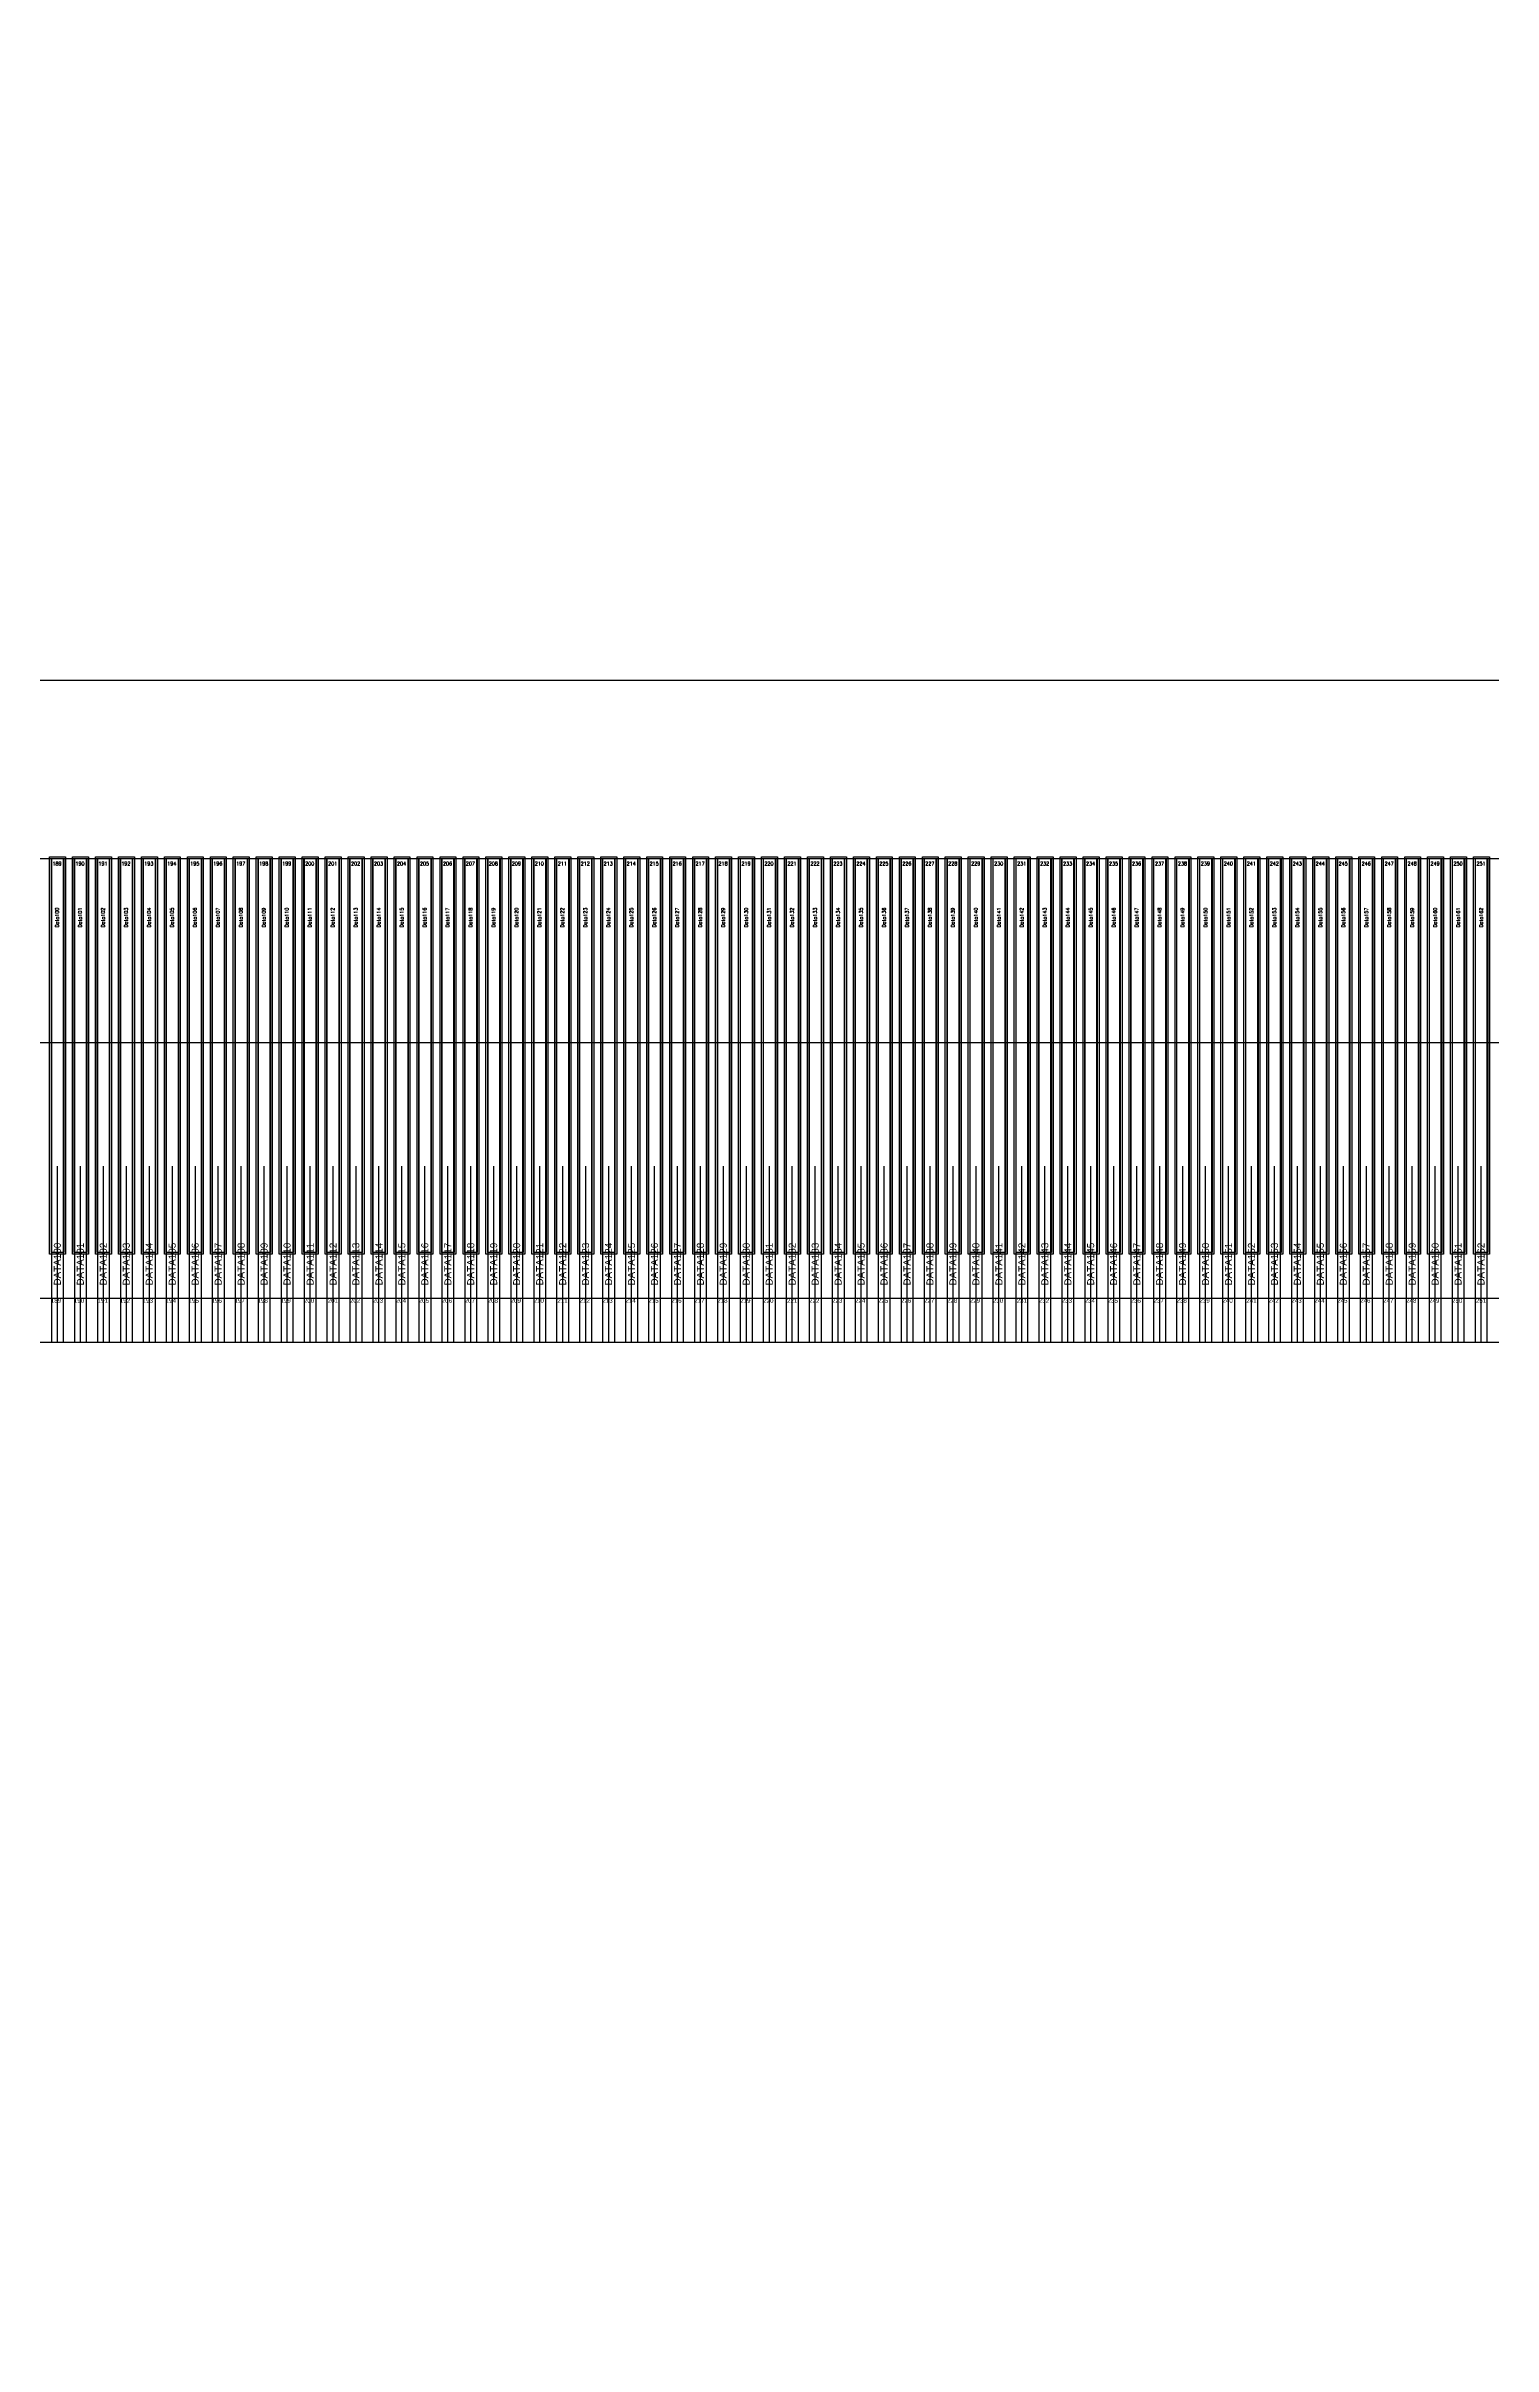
# Model space of a CAD drawing. Header units: millimetres. Extents: x -2596 to -724, y -1791 to -1070.
# Drawn here: x -1601.091 to -1599.453, y -1614.023 to -1611.419 of the extents above; entities that cross this region are included whole.
import ezdxf
from ezdxf.enums import TextEntityAlignment as Align

# ---------------------------------------------------------------- set-up
doc = ezdxf.new("R2010")
doc.units = ezdxf.units.MM
for name, color, linetype in [('01 Copper', 3, 'Continuous'), ('06 Leadnr', 6, 'Continuous'), ('07 Cutline', 4, 'Continuous'), ('12 Center_line', 1, 'Continuous'), ('L61', 4, 'Continuous'), ('L62', 40, 'Continuous'), ('lens', 6, 'Continuous')]:
    doc.layers.add(name, color=color, linetype=linetype)
doc.layers.add('10 OL pin no.', color=190, linetype='Continuous', lineweight=15)
doc.styles.add('MBC_Arial_Font', font='arial.ttf')
doc.styles.add('TXT', font='txt.shx', dxfattribs={"bigfont": 'gbcbig.shx'})

# ---------------------------------------------------------------- blocks, each defined once
blk = doc.blocks.new('DFASDFAS')
at = {"layer": '01 Copper'}
for points in [[(-1333.9977, -1625.5686), (-1333.9977, -1625.0206)], [(-1333.9847, -1625.0206), (-1333.9847, -1625.5686)], [(-1333.9717, -1625.5686), (-1333.9717, -1625.0206)], [(-1333.9587, -1625.0206), (-1333.9587, -1625.5686)], [(-1333.9457, -1625.5686), (-1333.9457, -1625.0206)], [(-1333.9327, -1625.0206), (-1333.9327, -1625.5686)], [(-1333.9197, -1625.5686), (-1333.9197, -1625.0206)], [(-1333.9067, -1625.0206), (-1333.9067, -1625.5686)], [(-1333.8937, -1625.5686), (-1333.8937, -1625.0206)], [(-1333.8807, -1625.0206), (-1333.8807, -1625.5686)], [(-1333.8677, -1625.5686), (-1333.8677, -1625.0206)], [(-1333.8547, -1625.0206), (-1333.8547, -1625.5686)], [(-1333.8417, -1625.5686), (-1333.8417, -1625.0206)], [(-1333.8287, -1625.0206), (-1333.8287, -1625.5686)], [(-1333.8157, -1625.5686), (-1333.8157, -1625.0206)], [(-1333.8027, -1625.0206), (-1333.8027, -1625.5686)], [(-1333.7897, -1625.5686), (-1333.7897, -1625.0206)], [(-1333.7767, -1625.0206), (-1333.7767, -1625.5686)], [(-1333.7637, -1625.5686), (-1333.7637, -1625.0206)], [(-1333.7507, -1625.0206), (-1333.7507, -1625.5686)], [(-1333.7377, -1625.5686), (-1333.7377, -1625.0206)], [(-1333.7247, -1625.0206), (-1333.7247, -1625.5686)], [(-1333.7118, -1625.5686), (-1333.7118, -1625.0206)], [(-1333.6988, -1625.0206), (-1333.6988, -1625.5686)], [(-1333.6858, -1625.5686), (-1333.6858, -1625.0206)], [(-1333.6728, -1625.0206), (-1333.6728, -1625.5686)], [(-1333.6598, -1625.5686), (-1333.6598, -1625.0206)], [(-1333.6468, -1625.0206), (-1333.6468, -1625.5686)], [(-1333.6338, -1625.5686), (-1333.6338, -1625.0206)], [(-1333.6208, -1625.0206), (-1333.6208, -1625.5686)], [(-1333.6078, -1625.5686), (-1333.6078, -1625.0206)], [(-1333.5948, -1625.0206), (-1333.5948, -1625.5686)], [(-1333.5818, -1625.5686), (-1333.5818, -1625.0206)], [(-1333.5688, -1625.0206), (-1333.5688, -1625.5686)], [(-1333.5558, -1625.5686), (-1333.5558, -1625.0206)], [(-1333.5428, -1625.0206), (-1333.5428, -1625.5686)], [(-1333.5298, -1625.5686), (-1333.5298, -1625.0206)], [(-1333.5168, -1625.0206), (-1333.5168, -1625.5686)], [(-1333.5038, -1625.5686), (-1333.5038, -1625.0206)], [(-1333.4908, -1625.0206), (-1333.4908, -1625.5686)], [(-1333.4778, -1625.5686), (-1333.4778, -1625.0206)], [(-1333.4648, -1625.0206), (-1333.4648, -1625.5686)], [(-1333.4518, -1625.5686), (-1333.4518, -1625.0206)], [(-1333.4388, -1625.0206), (-1333.4388, -1625.5686)], [(-1333.4258, -1625.5686), (-1333.4258, -1625.0206)], [(-1333.4128, -1625.0206), (-1333.4128, -1625.5686)], [(-1333.3998, -1625.5686), (-1333.3998, -1625.0206)], [(-1333.3868, -1625.0206), (-1333.3868, -1625.5686)], [(-1333.3738, -1625.5686), (-1333.3738, -1625.0206)], [(-1333.3608, -1625.0206), (-1333.3608, -1625.5686)], [(-1333.3478, -1625.5686), (-1333.3478, -1625.0206)], [(-1333.3348, -1625.0206), (-1333.3348, -1625.5686)], [(-1333.3219, -1625.5686), (-1333.3219, -1625.0206)], [(-1333.3089, -1625.0206), (-1333.3089, -1625.5686)], [(-1333.2959, -1625.5686), (-1333.2959, -1625.0206)], [(-1333.2829, -1625.0206), (-1333.2829, -1625.5686)], [(-1333.2699, -1625.5686), (-1333.2699, -1625.0206)], [(-1333.2569, -1625.0206), (-1333.2569, -1625.5686)], [(-1333.2439, -1625.5686), (-1333.2439, -1625.0206)], [(-1333.2309, -1625.0206), (-1333.2309, -1625.5686)], [(-1333.2179, -1625.5686), (-1333.2179, -1625.0206)], [(-1333.2049, -1625.0206), (-1333.2049, -1625.5686)], [(-1333.1919, -1625.5686), (-1333.1919, -1625.0206)], [(-1333.1789, -1625.0206), (-1333.1789, -1625.5686)], [(-1333.1659, -1625.5686), (-1333.1659, -1625.0206)], [(-1333.1529, -1625.0206), (-1333.1529, -1625.5686)], [(-1333.1399, -1625.5686), (-1333.1399, -1625.0206)], [(-1333.1269, -1625.0206), (-1333.1269, -1625.5686)], [(-1333.1139, -1625.5686), (-1333.1139, -1625.0206)], [(-1333.1009, -1625.0206), (-1333.1009, -1625.5686)], [(-1333.0879, -1625.5686), (-1333.0879, -1625.0206)], [(-1333.0749, -1625.0206), (-1333.0749, -1625.5686)], [(-1333.0619, -1625.5686), (-1333.0619, -1625.0206)], [(-1333.0489, -1625.0206), (-1333.0489, -1625.5686)], [(-1333.0359, -1625.5686), (-1333.0359, -1625.0206)], [(-1333.0229, -1625.0206), (-1333.0229, -1625.5686)], [(-1333.0099, -1625.5686), (-1333.0099, -1625.0206)], [(-1332.9969, -1625.0206), (-1332.9969, -1625.5686)], [(-1332.9839, -1625.5686), (-1332.9839, -1625.0206)], [(-1332.9709, -1625.0206), (-1332.9709, -1625.5686)], [(-1332.9579, -1625.5686), (-1332.9579, -1625.0206)], [(-1332.9449, -1625.0206), (-1332.9449, -1625.5686)], [(-1332.932, -1625.5686), (-1332.932, -1625.0206)], [(-1332.919, -1625.0206), (-1332.919, -1625.5686)], [(-1332.906, -1625.5686), (-1332.906, -1625.0206)], [(-1332.893, -1625.0206), (-1332.893, -1625.5686)], [(-1332.88, -1625.5686), (-1332.88, -1625.0206)], [(-1332.867, -1625.0206), (-1332.867, -1625.5686)], [(-1332.854, -1625.5686), (-1332.854, -1625.0206)], [(-1332.841, -1625.0206), (-1332.841, -1625.5686)], [(-1332.828, -1625.5686), (-1332.828, -1625.0206)], [(-1332.815, -1625.0206), (-1332.815, -1625.5686)], [(-1332.802, -1625.5686), (-1332.802, -1625.0206)], [(-1332.789, -1625.0206), (-1332.789, -1625.5686)], [(-1332.776, -1625.5686), (-1332.776, -1625.0206)], [(-1332.763, -1625.0206), (-1332.763, -1625.5686)], [(-1332.75, -1625.5686), (-1332.75, -1625.0206)], [(-1332.737, -1625.0206), (-1332.737, -1625.5686)], [(-1332.724, -1625.5686), (-1332.724, -1625.0206)], [(-1332.711, -1625.0206), (-1332.711, -1625.5686)], [(-1332.698, -1625.5686), (-1332.698, -1625.0206)], [(-1332.685, -1625.0206), (-1332.685, -1625.5686)], [(-1332.672, -1625.5686), (-1332.672, -1625.0206)], [(-1332.659, -1625.0206), (-1332.659, -1625.5686)], [(-1332.646, -1625.5686), (-1332.646, -1625.0206)], [(-1332.633, -1625.0206), (-1332.633, -1625.5686)], [(-1332.62, -1625.5686), (-1332.62, -1625.0206)], [(-1332.607, -1625.0206), (-1332.607, -1625.5686)], [(-1332.594, -1625.5686), (-1332.594, -1625.0206)], [(-1332.581, -1625.0206), (-1332.581, -1625.5686)], [(-1332.568, -1625.5686), (-1332.568, -1625.0206)], [(-1332.555, -1625.0206), (-1332.555, -1625.5686)], [(-1332.542, -1625.5686), (-1332.542, -1625.0206)], [(-1332.529, -1625.0206), (-1332.529, -1625.5686)], [(-1332.5161, -1625.5686), (-1332.5161, -1625.0206)], [(-1332.5031, -1625.0206), (-1332.5031, -1625.5686)], [(-1332.4901, -1625.5686), (-1332.4901, -1625.0206)], [(-1332.4771, -1625.0206), (-1332.4771, -1625.5686)], [(-1332.4641, -1625.5686), (-1332.4641, -1625.0206)], [(-1332.4511, -1625.0206), (-1332.4511, -1625.5686)], [(-1332.4381, -1625.5686), (-1332.4381, -1625.0206)], [(-1332.4251, -1625.0206), (-1332.4251, -1625.5686)], [(-1332.4121, -1625.5686), (-1332.4121, -1625.0206)], [(-1332.3991, -1625.0206), (-1332.3991, -1625.5686)], [(-1332.3861, -1625.5686), (-1332.3861, -1625.0206)], [(-1332.3731, -1625.0206), (-1332.3731, -1625.5686)]]:
    blk.add_lwpolyline(points, dxfattribs=at)
at = {"layer": '07 Cutline'}
blk.add_lwpolyline([(-1339.2883, -1625.0206), (-1327.8883, -1625.0206), (-1327.8883, -1625.5186), (-1327.9883, -1625.6686), (-1327.9883, -1633.0101), (-1328.8596, -1634.5237), (-1328.8596, -1636.6123, -0.414214), (-1329.0596, -1636.8123), (-1340.1396, -1636.8123, -0.414214), (-1340.3396, -1636.6123), (-1340.3396, -1634.5237), (-1339.1883, -1633.0101), (-1339.1883, -1625.6686), (-1339.2883, -1625.5186)], format="xyb", close=True, dxfattribs=at)
at = {"layer": '12 Center_line'}
for p, q in [((-1333.9912, -1625.5686), (-1333.9912, -1625.3686)), ((-1333.9652, -1625.5686), (-1333.9652, -1625.3686)), ((-1333.9392, -1625.5686), (-1333.9392, -1625.3686)), ((-1333.9132, -1625.5686), (-1333.9132, -1625.3686)), ((-1333.8872, -1625.5686), (-1333.8872, -1625.3686)), ((-1333.8612, -1625.5686), (-1333.8612, -1625.3686)), ((-1333.8352, -1625.5686), (-1333.8352, -1625.3686)), ((-1333.8092, -1625.5686), (-1333.8092, -1625.3686)), ((-1333.7832, -1625.5686), (-1333.7832, -1625.3686)), ((-1333.7572, -1625.5686), (-1333.7572, -1625.3686)), ((-1333.7312, -1625.5686), (-1333.7312, -1625.3686)), ((-1333.7053, -1625.5686), (-1333.7053, -1625.3686)), ((-1333.6793, -1625.5686), (-1333.6793, -1625.3686)), ((-1333.6533, -1625.5686), (-1333.6533, -1625.3686)), ((-1333.6273, -1625.5686), (-1333.6273, -1625.3686)), ((-1333.6013, -1625.5686), (-1333.6013, -1625.3686)), ((-1333.5753, -1625.5686), (-1333.5753, -1625.3686)), ((-1333.5493, -1625.5686), (-1333.5493, -1625.3686)), ((-1333.5233, -1625.5686), (-1333.5233, -1625.3686)), ((-1333.4973, -1625.5686), (-1333.4973, -1625.3686)), ((-1333.4713, -1625.5686), (-1333.4713, -1625.3686)), ((-1333.4453, -1625.5686), (-1333.4453, -1625.3686)), ((-1333.4193, -1625.5686), (-1333.4193, -1625.3686)), ((-1333.3933, -1625.5686), (-1333.3933, -1625.3686)), ((-1333.3673, -1625.5686), (-1333.3673, -1625.3686)), ((-1333.3413, -1625.5686), (-1333.3413, -1625.3686)), ((-1333.3154, -1625.5686), (-1333.3154, -1625.3686)), ((-1333.2894, -1625.5686), (-1333.2894, -1625.3686)), ((-1333.2634, -1625.5686), (-1333.2634, -1625.3686)), ((-1333.2374, -1625.5686), (-1333.2374, -1625.3686)), ((-1333.2114, -1625.5686), (-1333.2114, -1625.3686)), ((-1333.1854, -1625.5686), (-1333.1854, -1625.3686)), ((-1333.1594, -1625.5686), (-1333.1594, -1625.3686)), ((-1333.1334, -1625.5686), (-1333.1334, -1625.3686)), ((-1333.1074, -1625.5686), (-1333.1074, -1625.3686)), ((-1333.0814, -1625.5686), (-1333.0814, -1625.3686)), ((-1333.0554, -1625.5686), (-1333.0554, -1625.3686)), ((-1333.0294, -1625.5686), (-1333.0294, -1625.3686)), ((-1333.0034, -1625.5686), (-1333.0034, -1625.3686)), ((-1332.9774, -1625.5686), (-1332.9774, -1625.3686)), ((-1332.9514, -1625.5686), (-1332.9514, -1625.3686)), ((-1332.9255, -1625.5686), (-1332.9255, -1625.3686)), ((-1332.8995, -1625.5686), (-1332.8995, -1625.3686)), ((-1332.8735, -1625.5686), (-1332.8735, -1625.3686)), ((-1332.8475, -1625.5686), (-1332.8475, -1625.3686)), ((-1332.8215, -1625.5686), (-1332.8215, -1625.3686)), ((-1332.7955, -1625.5686), (-1332.7955, -1625.3686)), ((-1332.7695, -1625.5686), (-1332.7695, -1625.3686)), ((-1332.7435, -1625.5686), (-1332.7435, -1625.3686)), ((-1332.7175, -1625.5686), (-1332.7175, -1625.3686)), ((-1332.6915, -1625.5686), (-1332.6915, -1625.3686)), ((-1332.6655, -1625.5686), (-1332.6655, -1625.3686)), ((-1332.6395, -1625.5686), (-1332.6395, -1625.3686)), ((-1332.6135, -1625.5686), (-1332.6135, -1625.3686)), ((-1332.5875, -1625.5686), (-1332.5875, -1625.3686)), ((-1332.5615, -1625.5686), (-1332.5615, -1625.3686)), ((-1332.5355, -1625.5686), (-1332.5355, -1625.3686)), ((-1332.5096, -1625.5686), (-1332.5096, -1625.3686)), ((-1332.4836, -1625.5686), (-1332.4836, -1625.3686)), ((-1332.4576, -1625.5686), (-1332.4576, -1625.3686)), ((-1332.4316, -1625.5686), (-1332.4316, -1625.3686)), ((-1332.4056, -1625.5686), (-1332.4056, -1625.3686)), ((-1332.3796, -1625.5686), (-1332.3796, -1625.3686)), ((-1328.2973, -1625.5686), (-1338.8793, -1625.5686))]:
    blk.add_line(p, q, dxfattribs=at)
at = {"layer": '06 Leadnr', "style": 'MBC_Arial_Font'}
for s, p in [('DATA100', (-1333.9914, -1625.4797)), ('DATA101', (-1333.9654, -1625.4797)), ('DATA102', (-1333.9394, -1625.4797)), ('DATA103', (-1333.9134, -1625.4797)), ('DATA104', (-1333.8874, -1625.4797)), ('DATA105', (-1333.8614, -1625.4797)), ('DATA106', (-1333.8354, -1625.4797)), ('DATA107', (-1333.8094, -1625.4797)), ('DATA108', (-1333.7834, -1625.4797)), ('DATA109', (-1333.7574, -1625.4797)), ('DATA110', (-1333.7314, -1625.4797)), ('DATA111', (-1333.7053, -1625.4797)), ('DATA112', (-1333.6793, -1625.4797)), ('DATA113', (-1333.6535, -1625.4797)), ('DATA114', (-1333.6273, -1625.4797)), ('DATA115', (-1333.6015, -1625.4797)), ('DATA116', (-1333.5755, -1625.4797)), ('DATA117', (-1333.5493, -1625.4797)), ('DATA118', (-1333.5235, -1625.4797)), ('DATA119', (-1333.4975, -1625.4797)), ('DATA120', (-1333.4715, -1625.4797)), ('DATA121', (-1333.4454, -1625.4797)), ('DATA122', (-1333.4194, -1625.4797)), ('DATA123', (-1333.3935, -1625.4797)), ('DATA124', (-1333.3674, -1625.4797)), ('DATA125', (-1333.3415, -1625.4797)), ('DATA126', (-1333.3155, -1625.4797)), ('DATA127', (-1333.2894, -1625.4797)), ('DATA128', (-1333.2635, -1625.4797)), ('DATA129', (-1333.2376, -1625.4797)), ('DATA130', (-1333.2116, -1625.4797)), ('DATA131', (-1333.1856, -1625.4797)), ('DATA132', (-1333.1596, -1625.4797)), ('DATA133', (-1333.1336, -1625.4797)), ('DATA134', (-1333.1076, -1625.4797)), ('DATA135', (-1333.0816, -1625.4797)), ('DATA136', (-1333.0556, -1625.4797)), ('DATA137', (-1333.0296, -1625.4797)), ('DATA138', (-1333.0036, -1625.4797)), ('DATA139', (-1332.9776, -1625.4797)), ('DATA140', (-1332.9516, -1625.4797)), ('DATA141', (-1332.9255, -1625.4797)), ('DATA142', (-1332.8995, -1625.4797)), ('DATA143', (-1332.8736, -1625.4797)), ('DATA144', (-1332.8475, -1625.4797)), ('DATA145', (-1332.8217, -1625.4797)), ('DATA146', (-1332.7957, -1625.4797)), ('DATA147', (-1332.7695, -1625.4797)), ('DATA148', (-1332.7437, -1625.4797)), ('DATA149', (-1332.7177, -1625.4797)), ('DATA150', (-1332.6917, -1625.4797)), ('DATA151', (-1332.6657, -1625.4797)), ('DATA152', (-1332.6397, -1625.4797)), ('DATA153', (-1332.6137, -1625.4797)), ('DATA154', (-1332.5877, -1625.4797)), ('DATA155', (-1332.5617, -1625.4797)), ('DATA156', (-1332.5357, -1625.4797)), ('DATA157', (-1332.5097, -1625.4797)), ('DATA158', (-1332.4837, -1625.4797)), ('DATA159', (-1332.4577, -1625.4797)), ('DATA160', (-1332.4318, -1625.4797)), ('DATA161', (-1332.4058, -1625.4797)), ('DATA162', (-1332.3798, -1625.4797))]:
    blk.add_text(s, height=0.008, rotation=90, dxfattribs=at).set_placement(p, align=Align.MIDDLE_CENTER)
at = {"layer": '10 OL pin no.', "style": 'MBC_Arial_Font'}
for s, p in [('189', (-1333.9988, -1625.5235)), ('190', (-1333.9727, -1625.5235)), ('191', (-1333.9458, -1625.5235)), ('192', (-1333.9207, -1625.5235)), ('193', (-1333.8948, -1625.5235)), ('194', (-1333.8688, -1625.5235)), ('195', (-1333.8428, -1625.5235)), ('196', (-1333.8168, -1625.5235)), ('197', (-1333.7908, -1625.5235)), ('198', (-1333.7648, -1625.5235)), ('199', (-1333.7388, -1625.5235)), ('200', (-1333.7123, -1625.5235)), ('201', (-1333.6853, -1625.5235)), ('202', (-1333.6602, -1625.5235)), ('203', (-1333.6343, -1625.5235)), ('204', (-1333.6083, -1625.5235)), ('205', (-1333.5823, -1625.5235)), ('206', (-1333.5563, -1625.5235)), ('207', (-1333.5303, -1625.5235)), ('208', (-1333.5043, -1625.5235)), ('209', (-1333.4783, -1625.5235)), ('210', (-1333.4523, -1625.5235)), ('211', (-1333.4254, -1625.5235)), ('212', (-1333.4003, -1625.5235)), ('213', (-1333.3744, -1625.5235)), ('214', (-1333.3483, -1625.5235)), ('215', (-1333.3224, -1625.5235)), ('216', (-1333.2964, -1625.5235)), ('217', (-1333.2704, -1625.5235)), ('218', (-1333.2444, -1625.5235)), ('219', (-1333.2184, -1625.5235)), ('220', (-1333.1924, -1625.5235)), ('221', (-1333.1654, -1625.5235)), ('222', (-1333.1404, -1625.5235)), ('223', (-1333.1144, -1625.5235)), ('224', (-1333.0884, -1625.5235)), ('225', (-1333.0625, -1625.5235)), ('226', (-1333.0364, -1625.5235)), ('227', (-1333.0104, -1625.5235)), ('228', (-1332.9845, -1625.5235)), ('229', (-1332.9585, -1625.5235)), ('230', (-1332.9324, -1625.5235)), ('231', (-1332.9055, -1625.5235)), ('232', (-1332.8804, -1625.5235)), ('233', (-1332.8545, -1625.5235)), ('234', (-1332.8285, -1625.5235)), ('235', (-1332.8025, -1625.5235)), ('236', (-1332.7765, -1625.5235)), ('237', (-1332.7505, -1625.5235)), ('238', (-1332.7245, -1625.5235)), ('239', (-1332.6985, -1625.5235)), ('240', (-1332.6725, -1625.5235)), ('241', (-1332.6456, -1625.5235)), ('242', (-1332.6205, -1625.5235)), ('243', (-1332.5945, -1625.5235)), ('244', (-1332.5685, -1625.5235)), ('245', (-1332.5426, -1625.5235)), ('246', (-1332.5166, -1625.5235)), ('247', (-1332.4906, -1625.5235)), ('248', (-1332.4646, -1625.5235)), ('249', (-1332.4386, -1625.5235)), ('250', (-1332.4126, -1625.5235)), ('251', (-1332.3856, -1625.5235))]:
    blk.add_text(s, height=0.005, dxfattribs=at).set_placement(p)
blk = doc.blocks.new('COF pad unit')
at = {"color": 3}
blk.add_lwpolyline([(280.5289, 549.929), (280.5429, 549.929), (280.5429, 549.483), (280.5289, 549.483)], close=True, dxfattribs=at)
at = {"layer": 'L61', "color": 1}
blk.add_lwpolyline([(280.5269, 549.931), (280.5449, 549.931), (280.5449, 549.481), (280.5269, 549.481)], close=True, dxfattribs=at)
blk = doc.blocks.new('AFDAFDD')
at = {"color": 1}
blk.add_line((-1725.307, -1612.1371), (-1689.3854, -1612.1371), dxfattribs=at)
at = {"layer": 'L61', "color": 1}
blk.add_lwpolyline([(-1723.4362, -1573.7571), (-1691.2562, -1573.7571, -0.414214), (-1688.4062, -1576.6071), (-1688.4062, -1609.9871, -0.414214), (-1691.2562, -1612.8371), (-1723.4362, -1612.8371, -0.414214), (-1726.2862, -1609.9871), (-1726.2862, -1576.6071, -0.414214)], format="xyb", close=True, dxfattribs=at)
at = {"color": 3}
for p in [(-1988.2851, -2162.2681), (-1988.2591, -2162.2681), (-1988.2331, -2162.2681), (-1988.2071, -2162.2681), (-1988.1811, -2162.2681), (-1988.1551, -2162.2681), (-1988.1291, -2162.2681), (-1988.1031, -2162.2681), (-1988.0771, -2162.2681), (-1988.0511, -2162.2681), (-1988.0251, -2162.2681), (-1987.9991, -2162.2681), (-1987.9731, -2162.2681), (-1987.9471, -2162.2681), (-1987.9211, -2162.2681), (-1987.8951, -2162.2681), (-1987.8691, -2162.2681), (-1987.8431, -2162.2681), (-1987.8171, -2162.2681), (-1987.7911, -2162.2681), (-1987.7651, -2162.2681), (-1987.7391, -2162.2681), (-1987.7131, -2162.2681), (-1987.6871, -2162.2681), (-1987.6611, -2162.2681), (-1987.6351, -2162.2681), (-1987.6091, -2162.2681), (-1987.5831, -2162.2681), (-1987.5571, -2162.2681), (-1987.5311, -2162.2681), (-1987.5051, -2162.2681), (-1987.4791, -2162.2681), (-1987.4531, -2162.2681), (-1987.4271, -2162.2681), (-1987.4011, -2162.2681), (-1987.3751, -2162.2681), (-1987.3491, -2162.2681), (-1987.3231, -2162.2681), (-1987.2971, -2162.2681), (-1987.2711, -2162.2681), (-1987.2451, -2162.2681), (-1987.2191, -2162.2681), (-1987.1931, -2162.2681), (-1987.1671, -2162.2681), (-1987.1411, -2162.2681), (-1987.1151, -2162.2681), (-1987.0891, -2162.2681), (-1987.0631, -2162.2681), (-1987.0371, -2162.2681), (-1987.0111, -2162.2681), (-1986.9851, -2162.2681), (-1986.9591, -2162.2681), (-1986.9331, -2162.2681), (-1986.9071, -2162.2681), (-1986.8811, -2162.2681), (-1986.8551, -2162.2681), (-1986.8291, -2162.2681), (-1986.8031, -2162.2681), (-1986.7771, -2162.2681), (-1986.7511, -2162.2681), (-1986.7251, -2162.2681), (-1986.6991, -2162.2681), (-1986.6731, -2162.2681)]:
    blk.add_blockref('COF pad unit', p, dxfattribs=at)
at = {"layer": 'L62', "style": 'TXT'}
for s, p in [('189', (-1707.7498, -1612.3448)), ('190', (-1707.7238, -1612.3448)), ('191', (-1707.6978, -1612.3448)), ('192', (-1707.6718, -1612.3448)), ('193', (-1707.6458, -1612.3448)), ('194', (-1707.6198, -1612.3448)), ('195', (-1707.5938, -1612.3448)), ('196', (-1707.5678, -1612.3448)), ('197', (-1707.5418, -1612.3448)), ('198', (-1707.5158, -1612.3448)), ('199', (-1707.4898, -1612.3448)), ('200', (-1707.4638, -1612.3448)), ('201', (-1707.4378, -1612.3448)), ('202', (-1707.4118, -1612.3448)), ('203', (-1707.3858, -1612.3448)), ('204', (-1707.3598, -1612.3448)), ('205', (-1707.3338, -1612.3448)), ('206', (-1707.3078, -1612.3448)), ('207', (-1707.2818, -1612.3448)), ('208', (-1707.2558, -1612.3448)), ('209', (-1707.2298, -1612.3448)), ('210', (-1707.2038, -1612.3448)), ('211', (-1707.1778, -1612.3448)), ('212', (-1707.1518, -1612.3448)), ('213', (-1707.1258, -1612.3448)), ('214', (-1707.0998, -1612.3448)), ('215', (-1707.0738, -1612.3448)), ('216', (-1707.0478, -1612.3448)), ('217', (-1707.0218, -1612.3448)), ('218', (-1706.9958, -1612.3448)), ('219', (-1706.9698, -1612.3448)), ('220', (-1706.9438, -1612.3448)), ('221', (-1706.9178, -1612.3448)), ('222', (-1706.8918, -1612.3448)), ('223', (-1706.8658, -1612.3448)), ('224', (-1706.8398, -1612.3448)), ('225', (-1706.8138, -1612.3448)), ('226', (-1706.7878, -1612.3448)), ('227', (-1706.7618, -1612.3448)), ('228', (-1706.7358, -1612.3448)), ('229', (-1706.7098, -1612.3448)), ('230', (-1706.6838, -1612.3448)), ('231', (-1706.6578, -1612.3448)), ('232', (-1706.6318, -1612.3448)), ('233', (-1706.6058, -1612.3448)), ('234', (-1706.5798, -1612.3448)), ('235', (-1706.5538, -1612.3448)), ('236', (-1706.5278, -1612.3448)), ('237', (-1706.5018, -1612.3448)), ('238', (-1706.4758, -1612.3448)), ('239', (-1706.4498, -1612.3448)), ('240', (-1706.4238, -1612.3448)), ('241', (-1706.3978, -1612.3448)), ('242', (-1706.3718, -1612.3448)), ('243', (-1706.3458, -1612.3448)), ('244', (-1706.3198, -1612.3448)), ('245', (-1706.2938, -1612.3448)), ('246', (-1706.2678, -1612.3448)), ('247', (-1706.2418, -1612.3448)), ('248', (-1706.2158, -1612.3448)), ('249', (-1706.1898, -1612.3448)), ('250', (-1706.1638, -1612.3448)), ('251', (-1706.1378, -1612.3448))]:
    blk.add_text(s, height=0.004, dxfattribs=at).set_placement(p, align=Align.MIDDLE_CENTER)
for s, p in [('Data100', (-1707.7497, -1612.4059)), ('Data101', (-1707.7237, -1612.4059)), ('Data102', (-1707.6977, -1612.4059)), ('Data103', (-1707.6717, -1612.4059)), ('Data104', (-1707.6457, -1612.4059)), ('Data105', (-1707.6197, -1612.4059)), ('Data106', (-1707.5937, -1612.4059)), ('Data107', (-1707.5677, -1612.4059)), ('Data108', (-1707.5417, -1612.4059)), ('Data109', (-1707.5157, -1612.4059)), ('Data110', (-1707.4897, -1612.4059)), ('Data111', (-1707.4637, -1612.4059)), ('Data112', (-1707.4377, -1612.4059)), ('Data113', (-1707.4117, -1612.4059)), ('Data114', (-1707.3857, -1612.4059)), ('Data115', (-1707.3597, -1612.4059)), ('Data116', (-1707.3337, -1612.4059)), ('Data117', (-1707.3077, -1612.4059)), ('Data118', (-1707.2817, -1612.4059)), ('Data119', (-1707.2557, -1612.4059)), ('Data120', (-1707.2297, -1612.4059)), ('Data121', (-1707.2037, -1612.4059)), ('Data122', (-1707.1777, -1612.4059)), ('Data123', (-1707.1517, -1612.4059)), ('Data124', (-1707.1257, -1612.4059)), ('Data125', (-1707.0997, -1612.4059)), ('Data126', (-1707.0737, -1612.4059)), ('Data127', (-1707.0477, -1612.4059)), ('Data128', (-1707.0217, -1612.4059)), ('Data129', (-1706.9957, -1612.4059)), ('Data130', (-1706.9697, -1612.4059)), ('Data131', (-1706.9437, -1612.4059)), ('Data132', (-1706.9177, -1612.4059)), ('Data133', (-1706.8917, -1612.4059)), ('Data134', (-1706.8657, -1612.4059)), ('Data135', (-1706.8397, -1612.4059)), ('Data136', (-1706.8137, -1612.4059)), ('Data137', (-1706.7877, -1612.4059)), ('Data138', (-1706.7617, -1612.4059)), ('Data139', (-1706.7357, -1612.4059)), ('Data140', (-1706.7097, -1612.4059)), ('Data141', (-1706.6837, -1612.4059)), ('Data142', (-1706.6577, -1612.4059)), ('Data143', (-1706.6317, -1612.4059)), ('Data144', (-1706.6057, -1612.4059)), ('Data145', (-1706.5797, -1612.4059)), ('Data146', (-1706.5537, -1612.4059)), ('Data147', (-1706.5277, -1612.4059)), ('Data148', (-1706.5017, -1612.4059)), ('Data149', (-1706.4757, -1612.4059)), ('Data150', (-1706.4497, -1612.4059)), ('Data151', (-1706.4237, -1612.4059)), ('Data152', (-1706.3977, -1612.4059)), ('Data153', (-1706.3717, -1612.4059)), ('Data154', (-1706.3457, -1612.4059)), ('Data155', (-1706.3197, -1612.4059)), ('Data156', (-1706.2937, -1612.4059)), ('Data157', (-1706.2677, -1612.4059)), ('Data158', (-1706.2417, -1612.4059)), ('Data159', (-1706.2157, -1612.4059)), ('Data160', (-1706.1897, -1612.4059)), ('Data161', (-1706.1637, -1612.4059)), ('Data162', (-1706.1377, -1612.4059))]:
    blk.add_text(s, height=0.004, rotation=90, dxfattribs=at).set_placement(p, align=Align.MIDDLE_CENTER)
blk = doc.blocks.new('13q2e4tgryth')
at = {"layer": 'lens', "linetype": 'Continuous'}
blk.add_lwpolyline([(-2826.9066, -1658.5319, 0.414214), (-2823.4066, -1662.0319), (-2791.9066, -1662.0319, 0.414214), (-2788.4066, -1658.5319), (-2788.4066, -1626.3319, 0.414214), (-2791.9066, -1622.8319), (-2823.4066, -1622.8319, 0.414214), (-2826.9066, -1626.3319)], format="xyb", close=True, dxfattribs=at)

msp = doc.modelspace()

# ---------------------------------------------------------------- block references
at = {"color": 1}
for name, p in [('13q2e4tgryth', (1206.9813, 49.4847)), ('AFDAFDD', (106.6709, 0)), ('DFASDFAS', (-267.0871, 12.6814))]:
    msp.add_blockref(name, p, dxfattribs=at)

doc.saveas('drawing.dxf')
